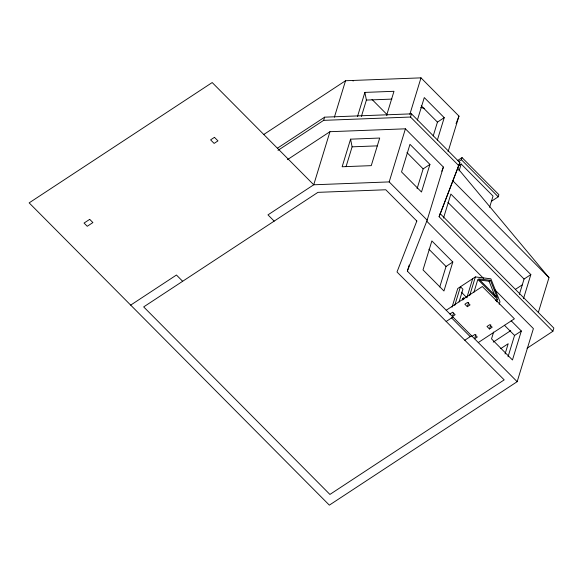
<?xml version="1.0" encoding="UTF-8"?>
<svg xmlns="http://www.w3.org/2000/svg" width="583" height="583" viewBox="0 0 583 583"><rect width="100%" height="100%" fill="white"/><g stroke="black" fill="none" stroke-linecap="round" stroke-linejoin="round"><path stroke-width="0.87" d="M345.5 81.38L345.537 80.738L420.992 77.86L458.974 116.104L448.087 151.718M353.109 81.088L353.145 80.447M420.955 78.508L420.992 77.86L409.842 114.348M278.018 150.348L323.645 120.353L324.622 117.168L411.481 113.853L459.878 162.584L439.094 216.723L552.873 331.282L527.047 348.262M427.164 220.155L389.182 181.911L313.727 184.789L212.19 82.553L29.15 202.877L329.351 505.14L517.165 381.683L407.349 271.11L427.164 220.155L443.393 167.066L405.411 128.821L329.956 131.7L313.727 184.789L267.969 214.872L274.178 221.125M334.38 117.219L345.537 80.738L263.516 134.658M350.58 139.162L342.141 166.76L371.254 165.645L379.693 138.047L350.58 139.162L352.11 146.829L346.047 166.665M357.488 116.556L364.871 92.406L393.984 91.298L386.602 115.441M361.394 116.462L366.401 100.072L364.871 92.406M389.182 181.911L405.411 128.821M458.908 165.769L410.512 117.037L411.481 113.853M417.421 120.003L424.278 97.58L444.224 117.664L437.367 140.088M417.085 188.71L423.149 168.873L429.926 164.421L409.98 144.336L401.541 171.934L421.487 192.018L429.926 164.421M433.227 135.919L437.447 122.124L444.224 117.664M407.349 271.11L409.215 265.017M439.094 216.723L459.878 162.584M443.517 218.064L450.856 194.059L530.843 274.593L523.505 298.598M458.391 161.71L461.401 159.727L462.049 157.599L498.88 194.678L498.232 196.806L491.454 201.259M459.069 170.899L461.175 164.012L493.036 196.085L489.596 207.329M439.779 286.916L446.031 266.46L452.809 262.007L431.865 240.925L423.01 269.9L443.947 290.983L452.809 262.007M452.029 307.205L457.742 288.519L475.364 276.932L490.886 278.805L499.981 301.724L499.201 304.275M454.74 305.419L460.453 286.734L462.931 289.234L459.04 301.979M453.472 313.1L452.43 316.503L455.141 314.718L452.663 312.218L449.952 313.997M462.756 300.085L463.507 297.614L464.731 298.839M466.939 297.403L472.653 278.718M469.65 295.625L475.364 276.932M467.34 306.702L470.051 304.916L467.566 302.417L464.855 304.202L467.34 306.702L468.637 302.453M473.95 292.178L477.841 279.432L497.496 299.225L496.716 301.768M475.866 334.54L474.569 338.789L477.28 337.01L474.795 334.504L472.084 336.289M489.48 328.987L492.19 327.209L489.705 324.709L486.994 326.487L489.48 328.987L490.777 324.738M493.612 332.07L491.527 338.891L512.464 359.973L521.326 330.998L511.174 320.774M519.344 294.481L524.066 279.046L530.843 274.593M505.067 353.954L508.194 343.722L500.659 348.678M508.033 356.76L514.549 335.451L521.326 330.998M517.165 381.683L533.401 328.593L494.45 289.379M538.357 312.371L548.982 277.625L457.487 167.991M552.873 331.282L553.85 328.098L440.07 213.538M456.052 123.618L458.974 116.104M441.768 171.242L443.393 167.066M277.472 148.162L324.622 117.168M287.426 159.662L329.956 131.7M130.687 305.113L176.445 275.03L182.654 281.283M457.538 160.573L462.049 157.599M458.18 165.98L461.175 164.012M479.131 280L489.071 281.195L490.427 280.306L497.306 297.643L478.679 278.893L490.427 280.306M446.221 310.251L482.33 286.515L514.403 318.806L478.293 342.542M446.17 321.473L452.947 317.021M495.463 300.558L497.496 299.225M515.452 289.336L522.295 284.832M464.797 340.224L471.574 335.772M493.233 342.119L510.73 330.612M366.401 100.072L391.878 99.103M323.645 120.353L410.512 117.037M352.11 146.829L377.587 145.852M420.758 107.534L424.315 108.336M421.239 105.8L437.447 122.124M461.401 159.727L498.232 196.806M372.02 99.453L387.331 114.866M452.568 180.555L548.982 277.625M406.949 152.557L423.149 168.873M447.919 202.381L524.066 279.046M426.778 221.234L483.599 278.448M428.899 249.211L446.031 266.46M504.397 325.234L514.549 335.451M461.357 292.163L466.947 297.789M462.428 298.321L463.645 299.553M451.592 317.91L470.219 336.661M489.071 281.195L494.967 296.055M416.823 221.023L397.008 271.977L504.186 379.883L329.92 494.435L143.673 306.906L317.932 192.354L385.778 189.766L416.823 221.023M89.702 219.354L84.047 223.063L87.246 226.277L92.894 222.568L89.702 219.354M214.449 137.348L210.609 139.869L214.121 143.403L217.962 140.882L214.449 137.348"/></g></svg>
